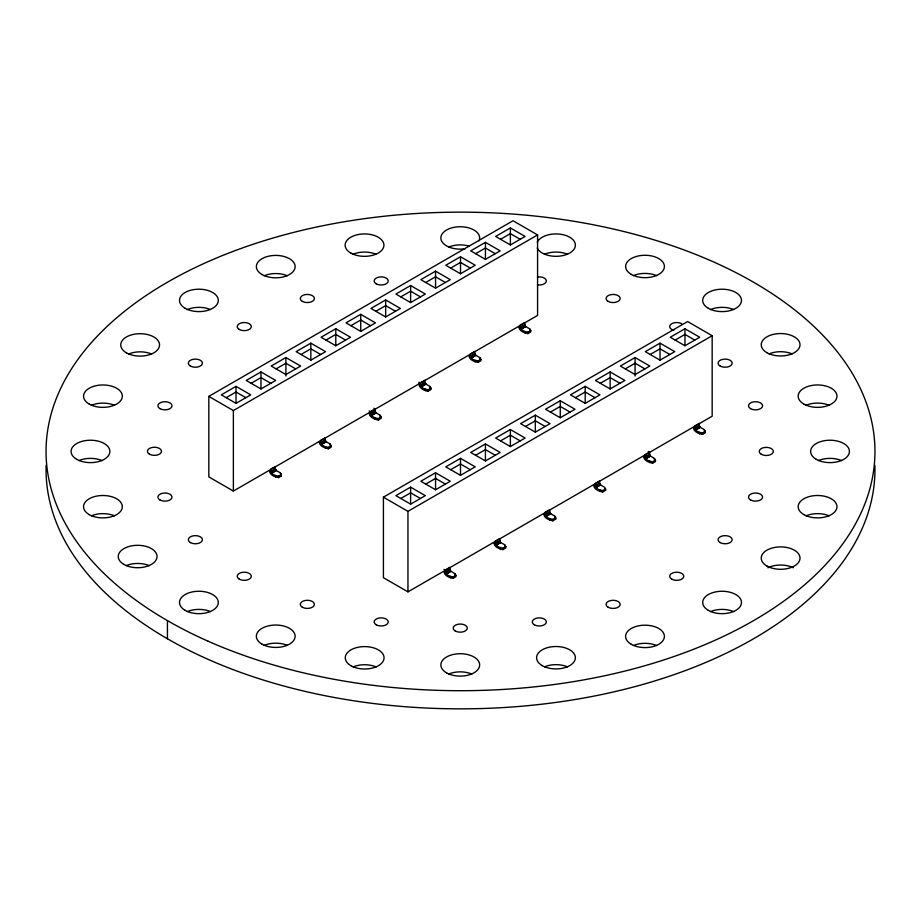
<?xml version="1.0" encoding="UTF-8"?>
<svg xmlns="http://www.w3.org/2000/svg" width="921" height="921" viewBox="0 0 921 921"><rect width="100%" height="100%" fill="white"/><g stroke="black" fill="none" stroke-linecap="round" stroke-linejoin="round"><path stroke-width="1.38" d="M385.669 299.947L385.669 316.962L400.405 308.454L385.669 299.947L370.944 308.454L385.669 316.962M510.372 227.948L510.372 244.963L525.108 236.455L510.372 227.948L495.648 236.455L510.372 244.963M560.256 400.75L560.256 417.754L574.992 409.246L560.256 400.75L545.531 409.246L560.256 417.754M684.971 328.751L684.971 345.755L699.695 337.247L684.971 328.751L670.235 337.247L684.971 345.755M208.825 396.387L513.032 220.752L537.576 234.924L537.576 315.431L233.37 491.054L208.825 476.882L208.825 396.387L233.37 410.559L537.576 234.924M236.018 386.348L221.293 394.856L236.018 403.352L250.754 394.856L236.018 386.348L236.018 403.352M260.965 371.946L246.229 380.454L260.965 388.95L275.69 380.454L260.965 371.946L260.965 388.95M285.901 357.544L271.177 366.051L285.901 374.559L300.637 366.051L285.901 357.544L285.901 375.975M310.849 343.153L296.113 351.649L310.849 360.157L325.574 351.649L310.849 343.153L310.849 360.157M335.785 328.751L321.061 337.247L335.785 345.755L350.521 337.247L335.785 328.751L335.785 345.755M360.733 314.349L345.997 322.857L360.733 331.353L375.457 322.857L360.733 314.349L360.733 331.353M410.616 285.545L395.88 294.052L410.616 302.56L425.341 294.052L410.616 285.545L410.616 302.56M435.552 271.154L420.828 279.65L435.552 288.158L450.277 279.65L435.552 271.154L435.552 288.158M460.5 256.752L445.764 265.248L460.5 273.756L475.224 265.248L460.5 256.752L460.5 273.756M485.436 242.35L470.712 250.857L485.436 259.354L500.161 250.857L485.436 242.35L485.436 259.354M226.198 397.688L236.018 392.012L245.838 397.688M251.145 383.286L260.965 377.622L270.786 383.286M276.081 368.884L285.901 363.219L295.722 368.884M301.029 354.481L310.849 348.817L320.669 354.481M325.965 340.091L335.785 334.415L345.605 340.091M350.913 325.689L360.733 320.013L370.553 325.689M375.849 311.286L385.669 305.622L395.489 311.286M400.796 296.884L410.616 291.22L420.437 296.884M425.732 282.482L435.552 276.818L445.373 282.482M450.68 268.092L460.5 262.416L470.309 268.092M475.616 253.689L485.436 248.014L495.256 253.689M500.552 239.287L510.372 233.623L520.192 239.287M369.171 410.95L370.403 411.664L375.112 408.936L375.607 412.527L380.074 415.256L381.121 416.925L381.121 418.341L378.243 420.011C374.743 419.32 369.528 417.558 369.171 413.276M270.636 471.587L275.344 468.858L275.344 466.544L270.636 469.261C269.277 473.912 275.091 475.593 278.476 476.192L281.354 474.522L280.306 472.864L276.001 470.297L275.344 468.858M320.52 442.782L325.228 440.065L325.228 437.74L320.52 440.457C319.161 445.108 324.975 446.8 328.36 447.387L331.238 445.718L330.19 444.06L325.873 441.504L325.228 440.065M381.121 416.925L378.243 418.583C373.765 417.892 365.038 413.656 375.112 411.261M420.287 385.185L424.995 382.468L424.995 380.143L420.287 382.86C418.917 387.511 424.742 389.192 428.127 389.79L431.005 388.121L429.957 386.463L425.64 383.907L424.995 382.468M470.171 356.392L474.879 353.664L474.879 351.338L470.171 354.067C468.801 358.718 474.614 360.399 478.011 360.986L480.889 359.328L479.841 357.659L475.524 355.103L474.879 353.664M520.054 327.588L524.763 324.871L524.763 322.546L520.054 325.263C518.684 329.914 524.498 331.595 527.883 332.193L530.772 330.524L529.725 328.866L525.407 326.31L524.763 324.871M270.647 471.794L275.367 469.065M320.531 442.989L325.251 440.273M370.415 414.197L375.135 411.468M420.298 385.392L425.007 382.675M470.182 356.588L474.891 353.871M520.066 327.795L524.774 325.067M270.693 472.013L275.414 469.284M320.577 443.208L325.286 440.491M370.461 414.404L375.169 411.687M420.344 385.611L425.053 382.883M470.228 356.807L474.937 354.09M520.112 328.014L524.82 325.286M270.762 472.231L275.483 469.503M320.646 443.427L325.366 440.71M370.53 414.634L375.25 411.906M420.413 385.83L425.134 383.113M470.297 357.026L475.017 354.309M520.181 328.233L524.889 325.504M270.866 472.45L275.575 469.722M320.75 443.646L325.458 440.929M370.633 414.853L375.342 412.124M420.517 386.049L425.226 383.332M470.401 357.244L475.109 354.527M520.284 328.452L524.993 325.723M270.981 472.657L275.701 469.94M320.865 443.853L325.585 441.136M370.749 415.06L375.469 412.332M420.632 386.256L425.352 383.539M470.516 357.463L475.236 354.735M520.4 328.659L525.108 325.942M271.131 472.853L275.84 470.124M321.015 444.049L325.723 441.332M370.887 415.256L375.607 412.527M420.77 386.452L425.49 383.735M470.654 357.647L475.374 354.93M520.538 328.855L525.258 326.126M271.281 473.026L276.001 470.297M321.164 444.221L325.873 441.504M371.048 415.429L375.756 412.7M420.932 386.624L425.64 383.907M470.815 357.82L475.524 355.103M520.699 329.027L525.407 326.31M271.453 473.175L276.162 470.447M321.325 444.371L326.046 441.654M371.209 415.567L375.929 412.85M421.093 386.774L425.813 384.045M470.976 357.97L475.697 355.253M520.86 329.177L525.569 326.448M271.614 473.29L276.335 470.562M321.498 444.486L326.218 441.769M371.382 415.682L376.102 412.965M421.265 386.889L425.974 384.161M471.149 358.085L475.858 355.368M521.033 329.292L525.741 326.564M269.404 470.873C269.761 475.167 274.976 476.917 278.476 477.608L281.354 475.938L281.354 474.522M319.288 442.08C319.645 446.363 324.86 448.113 328.36 448.803L331.238 447.146L331.238 445.718M419.055 382.157C417.789 387.499 423.66 390.78 428.127 391.206L431.005 389.537L431.005 388.121M468.939 355.679C469.296 359.961 474.499 361.711 478.011 362.402L480.889 360.744L480.889 359.328M518.822 326.874C519.168 331.169 524.383 332.918 527.883 333.609L530.772 331.94L530.772 330.524M383.412 497.179L687.619 321.544L712.163 335.716L712.163 416.223L407.957 591.858L383.412 577.686L383.412 497.179L407.957 511.351L712.163 335.716M410.616 487.14L395.88 495.648L410.616 504.155L425.341 495.648L410.616 487.14L410.616 504.155M435.552 472.749L420.828 481.246L435.552 489.753L450.277 481.246L435.552 472.749L435.552 489.753M460.5 458.347L445.764 466.855L460.5 475.351L475.224 466.855L460.5 458.347L460.5 475.351M485.436 443.945L470.712 452.453L485.436 460.949L500.161 452.453L485.436 443.945L485.436 460.949M510.372 429.543L495.648 438.051L510.372 446.558L525.108 438.051L510.372 429.543L510.372 446.558M535.32 415.152L520.584 423.648L535.32 432.156L550.044 423.648L535.32 415.152L535.32 432.156M585.203 386.348L570.467 394.856L585.203 403.352L599.928 394.856L585.203 386.348L585.203 403.352M610.139 371.946L595.415 380.454L610.139 388.95L624.875 380.454L610.139 371.946L610.139 388.95M635.087 357.544L620.351 366.051L635.087 374.559L649.812 366.051L635.087 357.544L635.087 375.975M660.023 343.153L645.299 351.649L660.023 360.157L674.759 351.649L660.023 343.153L660.023 360.157M400.796 498.48L410.616 492.816L420.437 498.48M425.732 484.089L435.552 478.413L445.373 484.089M450.68 469.687L460.5 464.011L470.309 469.687M475.616 455.285L485.436 449.621L495.256 455.285M500.564 440.883L510.372 435.219L520.192 440.883M525.5 426.481L535.32 420.816L545.14 426.481M550.436 412.09L560.256 406.414L570.076 412.09M575.383 397.688L585.203 392.012L595.024 397.688M600.319 383.286L610.139 377.622L619.96 383.286M625.267 368.884L635.087 363.219L644.907 368.884M650.203 354.481L660.023 348.817L669.843 354.481M675.151 340.091L684.971 334.415L694.791 340.091M444.003 569.351L445.223 570.053L449.943 567.336L450.427 570.928L454.893 573.656L455.941 575.326L455.941 576.742L453.063 578.4C449.563 577.709 444.348 575.959 444.003 571.676M649.466 452.142L644.758 454.859C643.399 459.51 649.213 461.191 652.598 461.789L655.476 460.12L654.428 458.462L649.961 455.734L649.466 452.142L648.246 451.428M455.941 575.326L453.063 576.983C448.596 576.293 439.858 572.045 449.943 569.662M495.107 543.586L499.827 540.857L499.827 538.543L495.107 541.26C493.748 545.911 499.562 547.592 502.947 548.191L505.825 546.521L504.777 544.864L500.471 542.296L499.827 540.857M544.99 514.781L549.699 512.064L549.699 509.739L544.99 512.456C543.632 517.107 549.446 518.799 552.83 519.386L555.708 517.717L554.661 516.059L550.355 513.504L549.699 512.064M594.874 485.989L599.583 483.26L599.583 480.935L594.874 483.663C593.515 488.314 599.329 489.995 602.714 490.582L605.592 488.924L604.544 487.255L600.227 484.699L599.583 483.26M644.758 457.184L649.466 454.467M694.641 428.38L699.35 425.663L699.35 423.338L694.641 426.066C693.271 430.717 699.097 432.398 702.481 432.985L705.359 431.327L704.312 429.658L699.995 427.102L699.35 425.663M445.246 572.586L449.955 569.869M495.118 543.793L499.838 541.064M545.002 514.989L549.722 512.272M594.885 486.184L599.606 483.467M644.769 457.392L649.489 454.675M694.653 428.587L699.361 425.87M445.28 572.804L450.001 570.087M495.164 544L499.884 541.283M545.048 515.207L549.768 512.49M594.931 486.403L599.64 483.686M644.815 457.61L649.524 454.882M694.699 428.806L699.407 426.089M445.361 573.023L450.07 570.306M495.245 544.23L499.953 541.502M545.117 515.426L549.837 512.709M595.001 486.622L599.721 483.905M644.884 457.829L649.604 455.112M694.768 429.025L699.488 426.308M445.453 573.242L450.173 570.525M495.337 544.449L500.045 541.721M545.22 515.645L549.929 512.928M595.104 486.841L599.813 484.124M644.988 458.048L649.696 455.331M694.871 429.244L699.58 426.527M445.58 573.449L450.288 570.732M495.463 544.656L500.172 541.928M545.336 515.852L550.056 513.135M595.219 487.059L599.939 484.331M645.103 458.255L649.823 455.538M694.987 429.462L699.707 426.734M445.718 573.645L450.427 570.928M495.602 544.852L500.31 542.124M545.485 516.048L550.194 513.331M595.369 487.255L600.078 484.527M645.241 458.451L649.961 455.734M695.125 429.647L699.845 426.93M445.868 573.818L450.588 571.101M495.751 545.025L500.471 542.296M545.635 516.221L550.355 513.504M595.519 487.428L600.227 484.699M645.402 458.623L650.111 455.907M695.286 429.819L699.995 427.102M446.04 573.967L450.749 571.25M495.924 545.163L500.633 542.446M545.808 516.37L550.516 513.653M595.68 487.566L600.4 484.849M645.563 458.773L650.284 456.045M695.447 429.969L700.167 427.252M446.213 574.082L450.922 571.365M496.085 545.29L500.805 542.561M545.969 516.485L550.689 513.768M595.852 487.681L600.573 484.964M645.736 458.888L650.456 456.16M695.62 430.084L700.328 427.367M493.886 542.872C494.232 547.166 499.447 548.916 502.947 549.607L505.825 547.937L505.825 546.521M543.758 514.079C544.115 518.362 549.33 520.112 552.83 520.802L555.708 519.145L555.708 517.717M593.642 485.275C593.999 489.558 599.214 491.319 602.714 491.998L605.592 490.34L605.592 488.924M643.526 456.482C643.883 460.765 649.098 462.515 652.598 463.205L655.476 461.536L655.476 460.12M693.409 427.678C693.766 431.961 698.981 433.71 702.481 434.401L705.359 432.743L705.359 431.327M373.891 408.233L375.112 408.936M604.544 488.683L605.592 490.34M555.708 519.145L554.661 516.059M281.354 475.938L280.306 472.864M704.312 429.658L704.312 431.074M702.481 432.985L702.481 434.401M699.592 432.386L699.592 433.803M654.428 458.462L654.428 459.878M652.598 461.789L652.598 463.205M649.719 461.179L649.719 462.595M602.714 490.582L602.714 491.998M599.836 489.984L599.836 491.4M552.83 519.386L552.83 520.802M549.952 518.776L549.952 520.204M529.725 328.866L529.725 330.282M527.883 332.193L527.883 333.609M525.005 331.583L525.005 332.999M504.777 544.864L504.777 546.28M502.947 548.191L502.947 549.607M500.068 547.581L500.068 548.997M479.841 357.659L479.841 359.075M478.011 360.986L478.011 362.402M475.121 360.387L475.121 361.803M454.893 573.656L454.893 575.072M453.063 576.983L453.063 578.4M450.185 576.385L450.185 577.801M445.223 570.053L445.223 572.378M429.957 386.463L429.957 387.879M428.127 389.79L428.127 391.206M425.237 389.18L425.237 390.596M407.957 511.351L407.957 591.858M380.074 415.256L380.074 416.683M378.243 418.583L378.243 420.011M375.365 417.984L375.365 419.4M370.403 411.664L370.403 413.99M330.19 444.06L330.19 445.476M328.36 447.387L328.36 448.803M325.481 446.777L325.481 448.205M278.476 476.192L278.476 477.608M275.598 475.581L275.598 476.997M233.37 410.559L233.37 491.054M167.438 620.627L167.438 638.771M874.881 465.312A414.45 239.276 0 0 1 460.5 708.848A414.45 239.276 0 0 1 46.119 465.312M537.242 242.235A19.399 11.202 0 0 1 567.106 235.949A19.399 11.202 0 0 1 567.106 254.3A19.399 11.202 0 0 1 537.242 248.025M465.266 248.762A19.399 11.202 0 0 1 440.929 238.919A19.399 11.202 0 0 1 461.939 226.785A19.399 11.202 0 0 1 478.989 240.841M673.769 330.282A7.057 4.075 0 0 1 670.96 324.25A7.057 4.075 0 0 1 681.724 323.708M537.484 277.002A7.057 4.075 0 0 1 546.372 280.94A7.057 4.075 0 0 1 537.484 284.877M710.528 309.548A19.399 11.202 0 0 1 733.634 309.548M633.452 275.621A19.399 11.202 0 0 1 656.569 275.621M544.426 254.277A19.399 11.202 0 0 1 567.532 254.277M448.7 247.093A19.399 11.202 0 0 1 469.296 246.183M352.973 254.277A19.399 11.202 0 0 1 376.079 254.277M264.189 275.759A19.399 11.202 0 0 1 287.294 275.759M187.354 309.548A19.399 11.202 0 0 1 210.46 309.548M128.583 354.044A19.399 11.202 0 0 1 151.689 354.044M91.386 405.309A19.399 11.202 0 0 1 114.492 405.309M78.93 460.581A19.399 11.202 0 0 1 102.035 460.581M91.375 515.841A19.399 11.202 0 0 1 114.48 515.841M126.096 565.655A19.399 11.202 0 0 1 149.202 565.655M769.058 353.906A19.399 11.202 0 0 1 792.164 353.906M806.013 405.298A19.399 11.202 0 0 1 829.119 405.298M818.47 460.581A19.399 11.202 0 0 1 841.575 460.581M806.013 515.841A19.399 11.202 0 0 1 829.119 515.841M767.93 567.762A19.399 11.202 0 0 1 793.303 567.762M710.528 611.602A19.399 11.202 0 0 1 733.634 611.602M633.452 645.529A19.399 11.202 0 0 1 656.569 645.529M544.426 666.862A19.399 11.202 0 0 1 567.532 666.862M448.7 674.057A19.399 11.202 0 0 1 471.805 674.057M353.088 666.942A19.399 11.202 0 0 1 376.205 666.942M264.189 645.379A19.399 11.202 0 0 1 287.294 645.379M187.354 611.602A19.399 11.202 0 0 1 210.46 611.602M208.204 641.258A414.45 239.276 0 0 0 871.404 482.662A414.45 239.276 0 0 0 301.892 230.365A414.45 239.276 0 0 0 208.204 641.258M708.364 308.328A19.399 11.202 0 0 0 740.818 303.308A19.399 11.202 0 0 0 717.068 289.585A19.399 11.202 0 0 0 708.364 308.328M631.288 274.389A19.399 11.202 0 0 0 663.753 269.369A19.399 11.202 0 0 0 639.991 255.658A19.399 11.202 0 0 0 631.288 274.389M350.809 253.056A19.399 11.202 0 0 0 383.263 248.037A19.399 11.202 0 0 0 359.512 234.314A19.399 11.202 0 0 0 350.809 253.056M262.025 274.527A19.399 11.202 0 0 0 294.478 269.508A19.399 11.202 0 0 0 270.716 255.796A19.399 11.202 0 0 0 262.025 274.527M185.19 308.328A19.399 11.202 0 0 0 217.644 303.308A19.399 11.202 0 0 0 193.882 289.585A19.399 11.202 0 0 0 185.19 308.328M126.419 352.824A19.399 11.202 0 0 0 158.873 347.804A19.399 11.202 0 0 0 135.111 334.081A19.399 11.202 0 0 0 126.419 352.824M89.222 404.077A19.399 11.202 0 0 0 121.676 399.058A19.399 11.202 0 0 0 97.914 385.346A19.399 11.202 0 0 0 89.222 404.077M76.765 459.349A19.399 11.202 0 0 0 109.219 454.329A19.399 11.202 0 0 0 85.457 440.606A19.399 11.202 0 0 0 76.765 459.349M89.21 514.609A19.399 11.202 0 0 0 121.664 509.589A19.399 11.202 0 0 0 97.914 495.878A19.399 11.202 0 0 0 89.21 514.609M123.932 564.435A19.399 11.202 0 0 0 156.386 559.415A19.399 11.202 0 0 0 132.636 545.692A19.399 11.202 0 0 0 123.932 564.435M766.894 352.674A19.399 11.202 0 0 0 799.347 347.654A19.399 11.202 0 0 0 775.586 333.943A19.399 11.202 0 0 0 766.894 352.674M803.849 404.077A19.399 11.202 0 0 0 836.303 399.058A19.399 11.202 0 0 0 812.552 385.335A19.399 11.202 0 0 0 803.849 404.077M816.305 459.349A19.399 11.202 0 0 0 848.759 454.329A19.399 11.202 0 0 0 824.997 440.606A19.399 11.202 0 0 0 816.305 459.349M803.849 514.609A19.399 11.202 0 0 0 836.303 509.589A19.399 11.202 0 0 0 812.552 495.878A19.399 11.202 0 0 0 803.849 514.609M766.905 566.012A19.399 11.202 0 0 0 799.359 560.993A19.399 11.202 0 0 0 775.597 547.281A19.399 11.202 0 0 0 766.905 566.012M708.364 610.381A19.399 11.202 0 0 0 740.818 605.362A19.399 11.202 0 0 0 717.068 591.639A19.399 11.202 0 0 0 708.364 610.381M631.288 644.309A19.399 11.202 0 0 0 663.753 639.289A19.399 11.202 0 0 0 639.991 625.566A19.399 11.202 0 0 0 631.288 644.309M542.262 665.641A19.399 11.202 0 0 0 574.716 660.622A19.399 11.202 0 0 0 550.954 646.899A19.399 11.202 0 0 0 542.262 665.641M446.535 672.837A19.399 11.202 0 0 0 478.989 667.817A19.399 11.202 0 0 0 455.227 654.094A19.399 11.202 0 0 0 446.535 672.837M350.924 665.71A19.399 11.202 0 0 0 383.389 660.691A19.399 11.202 0 0 0 359.627 646.979A19.399 11.202 0 0 0 350.924 665.71M262.025 644.159A19.399 11.202 0 0 0 294.478 639.139A19.399 11.202 0 0 0 270.716 625.417A19.399 11.202 0 0 0 262.025 644.159M185.19 610.381A19.399 11.202 0 0 0 217.644 605.362A19.399 11.202 0 0 0 193.882 591.639A19.399 11.202 0 0 0 185.19 610.381M608.148 301.386A7.057 4.075 0 0 0 619.948 299.555A7.057 4.075 0 0 0 611.314 294.57A7.057 4.075 0 0 0 608.148 301.386M376.205 283.818A7.057 4.075 0 0 0 388.006 281.987A7.057 4.075 0 0 0 379.371 277.002A7.057 4.075 0 0 0 376.205 283.818M302.376 301.386A7.057 4.075 0 0 0 314.176 299.555A7.057 4.075 0 0 0 305.53 294.57A7.057 4.075 0 0 0 302.376 301.386M239.264 329.465A7.057 4.075 0 0 0 251.065 327.634A7.057 4.075 0 0 0 242.43 322.649A7.057 4.075 0 0 0 239.264 329.465M190.382 366.04A7.057 4.075 0 0 0 202.183 364.221A7.057 4.075 0 0 0 193.548 359.225A7.057 4.075 0 0 0 190.382 366.04M159.966 408.659A7.057 4.075 0 0 0 171.767 406.84A7.057 4.075 0 0 0 163.121 401.844A7.057 4.075 0 0 0 159.966 408.659M149.467 454.18A7.057 4.075 0 0 0 161.267 452.349A7.057 4.075 0 0 0 152.633 447.364A7.057 4.075 0 0 0 149.467 454.18M159.966 499.965A7.057 4.075 0 0 0 171.767 498.134A7.057 4.075 0 0 0 163.121 493.149A7.057 4.075 0 0 0 159.966 499.965M190.382 542.584A7.057 4.075 0 0 0 202.183 540.754A7.057 4.075 0 0 0 193.548 535.769A7.057 4.075 0 0 0 190.382 542.584M720.141 366.04A7.057 4.075 0 0 0 731.942 364.221A7.057 4.075 0 0 0 723.307 359.225A7.057 4.075 0 0 0 720.141 366.04M750.557 408.659A7.057 4.075 0 0 0 762.358 406.84A7.057 4.075 0 0 0 753.723 401.844A7.057 4.075 0 0 0 750.557 408.659M761.287 454.306A7.057 4.075 0 0 0 773.099 452.476A7.057 4.075 0 0 0 764.453 447.491A7.057 4.075 0 0 0 761.287 454.306M750.569 499.953A7.057 4.075 0 0 0 762.369 498.123A7.057 4.075 0 0 0 753.735 493.138A7.057 4.075 0 0 0 750.569 499.953M720.141 542.584A7.057 4.075 0 0 0 731.942 540.754A7.057 4.075 0 0 0 723.307 535.769A7.057 4.075 0 0 0 720.141 542.584M671.754 579.159A7.057 4.075 0 0 0 683.555 577.329A7.057 4.075 0 0 0 674.909 572.344A7.057 4.075 0 0 0 671.754 579.159M608.148 607.238A7.057 4.075 0 0 0 619.948 605.408A7.057 4.075 0 0 0 611.314 600.423A7.057 4.075 0 0 0 608.148 607.238M534.33 624.795A7.057 4.075 0 0 0 546.13 622.976A7.057 4.075 0 0 0 537.484 617.991A7.057 4.075 0 0 0 534.33 624.795M455.262 630.989A7.057 4.075 0 0 0 467.062 629.17A7.057 4.075 0 0 0 458.428 624.173A7.057 4.075 0 0 0 455.262 630.989M376.194 624.795A7.057 4.075 0 0 0 387.994 622.976A7.057 4.075 0 0 0 379.36 617.991A7.057 4.075 0 0 0 376.194 624.795M302.376 607.238A7.057 4.075 0 0 0 314.176 605.408A7.057 4.075 0 0 0 305.53 600.423A7.057 4.075 0 0 0 302.376 607.238M239.276 579.148A7.057 4.075 0 0 0 251.076 577.329A7.057 4.075 0 0 0 242.43 572.332A7.057 4.075 0 0 0 239.276 579.148"/></g></svg>
